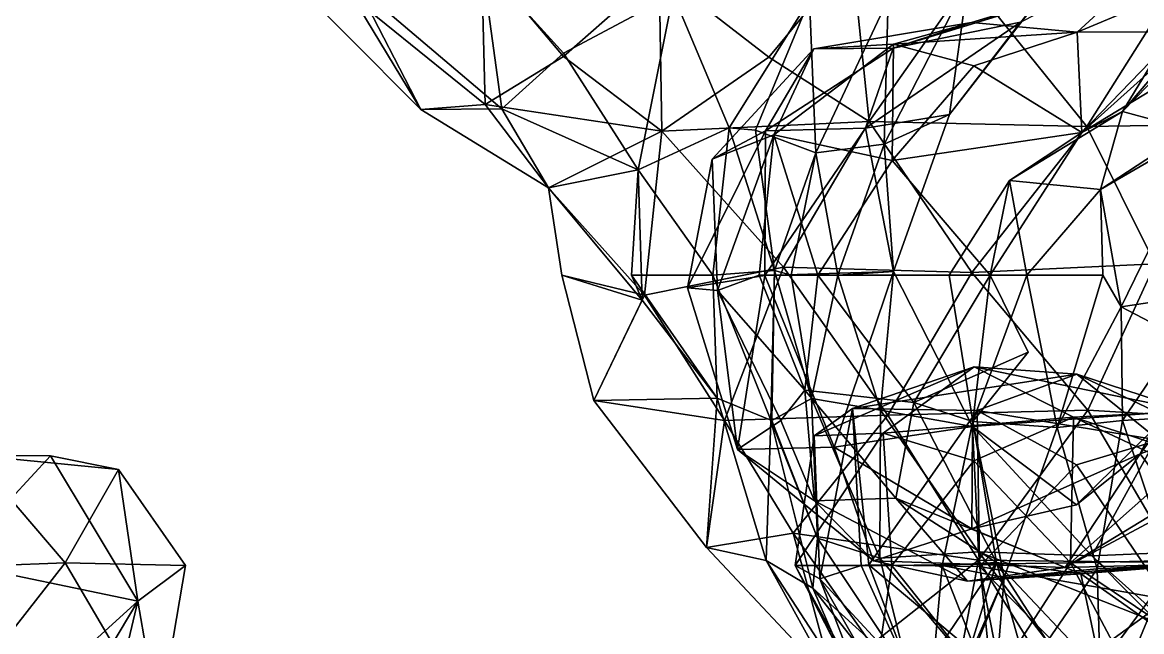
# Model space of a CAD drawing. Extents: x 290034 to 295698, y 4553723 to 4561693.
# Drawn here: x 293721.9 to 293859.4, y 4558791.9 to 4558866.7 of the extents above; entities that cross this region are included whole.
import ezdxf

# ---------------------------------------------------------------- set-up
doc = ezdxf.new("R2010")
doc.units = 0
doc.layers.add('Au_ppm_Pref_-_0_2', color=7, linetype='CONTINUOUS')

msp = doc.modelspace()

# ---------------------------------------------------------------- linework, layer by layer
at = {"layer": 'Au_ppm_Pref_-_0_2'}
for points in [[(293752.27, 4558874.69, 1786.83), (293763.05, 4558871.17, 1793.66), (293770.86, 4558855.98, 1787.74)], [(293752.27, 4558874.69, 1786.83), (293770.86, 4558855.98, 1787.74), (293762.54, 4558869.74, 1781.85)], [(293778.33, 4558874.43, 1776.62), (293762.54, 4558869.74, 1781.85), (293778.75, 4558856.6, 1783.13)], [(293778.36, 4558874, 1797.5), (293780.79, 4558856.07, 1792.55), (293763.05, 4558871.17, 1793.66)], [(293778.75, 4558856.6, 1783.13), (293788.39, 4558862.5, 1778.87), (293778.33, 4558874.43, 1776.62)], [(293800.12, 4558872.84, 1776.43), (293778.33, 4558874.43, 1776.62), (293788.39, 4558862.5, 1778.87)], [(293780.79, 4558856.07, 1792.55), (293778.36, 4558874, 1797.5), (293788.39, 4558862.91, 1796.47)], [(293788.39, 4558862.91, 1796.47), (293778.36, 4558874, 1797.5), (293801.83, 4558870.11, 1798.99)], [(293823.85, 4558874.75, 1778.11), (293800.12, 4558872.84, 1776.43), (293813.59, 4558862.42, 1778.84)], [(293823.85, 4558874.75, 1778.11), (293813.59, 4558862.42, 1778.84), (293825.94, 4558854.52, 1779.91)], [(293838.15, 4558871.92, 1779.6), (293823.85, 4558874.75, 1778.11), (293825.94, 4558854.52, 1779.91)], [(293788.39, 4558862.5, 1778.87), (293800.47, 4558853.31, 1781.25), (293800.12, 4558872.84, 1776.43)], [(293800.12, 4558872.84, 1776.43), (293800.47, 4558853.31, 1781.25), (293813.59, 4558862.42, 1778.84)], [(293838.03, 4558871.69, 1817.24), (293849.2, 4558872.67, 1823.99), (293835.79, 4558855.37, 1823.15)], [(293849.2, 4558872.67, 1823.99), (293844.53, 4558866.7, 1829.91), (293835.79, 4558855.37, 1823.15)], [(293851.48, 4558865.49, 1846.7), (293838.51, 4558866.66, 1841.28), (293859.85, 4558873.2, 1842.19)], [(293852.35, 4558870.76, 1835.26), (293859.85, 4558873.2, 1842.19), (293838.51, 4558866.66, 1841.28)], [(293863.99, 4558865.51, 1851.15), (293851.48, 4558865.49, 1846.7), (293870, 4558873.25, 1848.04)], [(293870, 4558873.25, 1848.04), (293851.48, 4558865.49, 1846.7), (293859.85, 4558873.2, 1842.19)], [(293780.79, 4558856.07, 1792.55), (293770.86, 4558855.98, 1787.74), (293763.05, 4558871.17, 1793.66)], [(293838.15, 4558871.92, 1779.6), (293825.94, 4558854.52, 1779.91), (293852.64, 4558853.91, 1780.82)], [(293838.03, 4558871.69, 1817.24), (293835.79, 4558855.37, 1823.15), (293827.78, 4558851.75, 1816.97)], [(293828.25, 4558869.56, 1810.84), (293838.03, 4558871.69, 1817.24), (293827.78, 4558851.75, 1816.97)], [(293863.96, 4558871.81, 1781.74), (293838.15, 4558871.92, 1779.6), (293852.64, 4558853.91, 1780.82)], [(293863.96, 4558871.81, 1781.74), (293852.64, 4558853.91, 1780.82), (293876.58, 4558854.27, 1782.74)], [(293857.05, 4558855.76, 1859.83), (293872.78, 4558871.96, 1859.35), (293865.88, 4558870.25, 1864.92)], [(293863.99, 4558863.87, 1855.54), (293872.78, 4558871.96, 1859.35), (293857.05, 4558855.76, 1859.83)], [(293770.86, 4558855.98, 1787.74), (293778.75, 4558856.6, 1783.13), (293762.54, 4558869.74, 1781.85)], [(293797.54, 4558848.58, 1795.08), (293788.39, 4558862.91, 1796.47), (293801.83, 4558870.11, 1798.99)], [(293801.83, 4558870.11, 1798.99), (293808.74, 4558853.72, 1800.79), (293797.54, 4558848.58, 1795.08)], [(293801.83, 4558870.11, 1798.99), (293818.59, 4558869.49, 1804.83), (293808.74, 4558853.72, 1800.79)], [(293818.59, 4558869.49, 1804.83), (293828.25, 4558869.56, 1810.84), (293819.39, 4558850.68, 1810.73)], [(293828.25, 4558869.56, 1810.84), (293827.78, 4558851.75, 1816.97), (293819.39, 4558850.68, 1810.73)], [(293828.89, 4558863.52, 1836.57), (293852.35, 4558870.76, 1835.26), (293838.51, 4558866.66, 1841.28)], [(293828.89, 4558863.52, 1836.57), (293844.53, 4558866.7, 1829.91), (293852.35, 4558870.76, 1835.26)], [(293865.48, 4558853.47, 1864.95), (293857.05, 4558855.76, 1859.83), (293865.88, 4558870.25, 1864.92)], [(293818.59, 4558869.49, 1804.83), (293811.98, 4558853.47, 1805.55), (293808.74, 4558853.72, 1800.79)], [(293818.59, 4558869.49, 1804.83), (293819.39, 4558850.68, 1810.73), (293811.98, 4558853.47, 1805.55)], [(293828.89, 4558863.52, 1836.57), (293838.51, 4558866.66, 1841.28), (293819.13, 4558863.45, 1841.19)], [(293828.93, 4558864.02, 1846), (293819.13, 4558863.45, 1841.19), (293838.51, 4558866.66, 1841.28)], [(293828.89, 4558863.52, 1836.57), (293825.49, 4558853.7, 1828.81), (293844.53, 4558866.7, 1829.91)], [(293825.49, 4558853.7, 1828.81), (293835.79, 4558855.37, 1823.15), (293844.53, 4558866.7, 1829.91)], [(293851.48, 4558865.49, 1846.7), (293828.93, 4558864.02, 1846), (293838.51, 4558866.66, 1841.28)], [(293851.48, 4558865.49, 1846.7), (293838.79, 4558861.35, 1849.76), (293828.93, 4558864.02, 1846)], [(293851.48, 4558865.49, 1846.7), (293852.03, 4558853.15, 1853.05), (293838.79, 4558861.35, 1849.76)], [(293863.99, 4558865.51, 1851.15), (293852.03, 4558853.15, 1853.05), (293851.48, 4558865.49, 1846.7)], [(293863.99, 4558865.51, 1851.15), (293869.36, 4558863.68, 1853.07), (293852.03, 4558853.15, 1853.05)], [(293780.79, 4558856.07, 1792.55), (293788.39, 4558862.91, 1796.47), (293797.54, 4558848.58, 1795.08)], [(293814.23, 4558852.86, 1846.95), (293806.63, 4558849.9, 1841.19), (293819.13, 4558863.45, 1841.19)], [(293819.13, 4558863.45, 1841.19), (293806.63, 4558849.9, 1841.19), (293813.2, 4558853.38, 1835.26)], [(293828.89, 4558863.52, 1836.57), (293819.13, 4558863.45, 1841.19), (293813.2, 4558853.38, 1835.26)], [(293813.2, 4558853.38, 1835.26), (293825.49, 4558853.7, 1828.81), (293828.89, 4558863.52, 1836.57)], [(293814.23, 4558852.86, 1846.95), (293828.93, 4558864.02, 1846), (293828.73, 4558849.72, 1850.62)], [(293828.93, 4558864.02, 1846), (293814.23, 4558852.86, 1846.95), (293819.13, 4558863.45, 1841.19)], [(293828.93, 4558864.02, 1846), (293838.79, 4558861.35, 1849.76), (293828.73, 4558849.72, 1850.62)], [(293857.05, 4558855.76, 1859.83), (293852.03, 4558853.15, 1853.05), (293863.99, 4558863.87, 1855.54)], [(293869.36, 4558863.68, 1853.07), (293863.99, 4558863.87, 1855.54), (293852.03, 4558853.15, 1853.05)], [(293778.75, 4558856.6, 1783.13), (293800.47, 4558853.31, 1781.25), (293788.39, 4558862.5, 1778.87)], [(293800.47, 4558853.31, 1781.25), (293825.94, 4558854.52, 1779.91), (293813.59, 4558862.42, 1778.84)], [(293852.03, 4558853.15, 1853.05), (293828.73, 4558849.72, 1850.62), (293838.79, 4558861.35, 1849.76)], [(293786.54, 4558846.36, 1787.83), (293778.75, 4558856.6, 1783.13), (293770.86, 4558855.98, 1787.74)], [(293786.54, 4558846.36, 1787.83), (293770.86, 4558855.98, 1787.74), (293780.79, 4558856.07, 1792.55)], [(293786.54, 4558846.36, 1787.83), (293800.47, 4558853.31, 1781.25), (293778.75, 4558856.6, 1783.13)], [(293797.54, 4558848.58, 1795.08), (293786.54, 4558846.36, 1787.83), (293780.79, 4558856.07, 1792.55)], [(293815.41, 4558836.65, 1782.51), (293825.94, 4558854.52, 1779.91), (293800.47, 4558853.31, 1781.25)], [(293815.41, 4558836.65, 1782.51), (293838.53, 4558835.99, 1780.58), (293825.94, 4558854.52, 1779.91)], [(293828.9, 4558836.1, 1823.79), (293835.79, 4558855.37, 1823.15), (293825.49, 4558853.7, 1828.81)], [(293852.64, 4558853.91, 1780.82), (293825.94, 4558854.52, 1779.91), (293838.53, 4558835.99, 1780.58)], [(293828.9, 4558836.1, 1823.79), (293827.78, 4558851.75, 1816.97), (293835.79, 4558855.37, 1823.15)], [(293843.17, 4558847.27, 1859.01), (293857.05, 4558855.76, 1859.83), (293854.33, 4558846.15, 1863.89)], [(293852.03, 4558853.15, 1853.05), (293857.05, 4558855.76, 1859.83), (293843.17, 4558847.27, 1859.01)], [(293857.05, 4558855.76, 1859.83), (293865.48, 4558853.47, 1864.95), (293854.33, 4558846.15, 1863.89)], [(293798.34, 4558833.22, 1785.68), (293800.47, 4558853.31, 1781.25), (293786.54, 4558846.36, 1787.83)], [(293806.74, 4558835.65, 1798.3), (293797.54, 4558848.58, 1795.08), (293808.74, 4558853.72, 1800.79)], [(293798.34, 4558833.22, 1785.68), (293815.41, 4558836.65, 1782.51), (293800.47, 4558853.31, 1781.25)], [(293806.63, 4558849.9, 1841.19), (293803.61, 4558834.12, 1835.63), (293813.2, 4558853.38, 1835.26)], [(293803.61, 4558834.12, 1835.63), (293813.1, 4558835.61, 1829.2), (293813.2, 4558853.38, 1835.26)], [(293806.74, 4558835.65, 1798.3), (293808.74, 4558853.72, 1800.79), (293814.31, 4558836.22, 1805.43)], [(293814.31, 4558836.22, 1805.43), (293808.74, 4558853.72, 1800.79), (293811.98, 4558853.47, 1805.55)], [(293814.31, 4558836.22, 1805.43), (293811.98, 4558853.47, 1805.55), (293819.39, 4558850.68, 1810.73)], [(293813.1, 4558835.61, 1829.2), (293825.49, 4558853.7, 1828.81), (293813.2, 4558853.38, 1835.26)], [(293813.1, 4558835.61, 1829.2), (293828.9, 4558836.1, 1823.79), (293825.49, 4558853.7, 1828.81)], [(293840.8, 4558835.64, 1851.84), (293828.73, 4558849.72, 1850.62), (293852.03, 4558853.15, 1853.05)], [(293861.05, 4558837.06, 1781.99), (293852.64, 4558853.91, 1780.82), (293838.53, 4558835.99, 1780.58)], [(293840.8, 4558835.64, 1851.84), (293852.03, 4558853.15, 1853.05), (293843.17, 4558847.27, 1859.01)], [(293876.58, 4558854.27, 1782.74), (293852.64, 4558853.91, 1780.82), (293861.05, 4558837.06, 1781.99)], [(293856.86, 4558831.78, 1869.6), (293854.33, 4558846.15, 1863.89), (293867.67, 4558853.92, 1869.3)], [(293854.33, 4558846.15, 1863.89), (293865.48, 4558853.47, 1864.95), (293867.67, 4558853.92, 1869.3)], [(293856.86, 4558831.78, 1869.6), (293867.67, 4558853.92, 1869.3), (293876.32, 4558834.71, 1870.65)], [(293814.23, 4558852.86, 1846.95), (293807.31, 4558833.78, 1842.07), (293806.63, 4558849.9, 1841.19)], [(293814.23, 4558852.86, 1846.95), (293812.4, 4558835.65, 1847.13), (293807.31, 4558833.78, 1842.07)], [(293812.4, 4558835.65, 1847.13), (293814.23, 4558852.86, 1846.95), (293819.6, 4558835.65, 1850.23)], [(293814.23, 4558852.86, 1846.95), (293828.73, 4558849.72, 1850.62), (293819.6, 4558835.65, 1850.23)], [(293827.78, 4558851.75, 1816.97), (293822.08, 4558835.65, 1815.98), (293819.39, 4558850.68, 1810.73)], [(293828.9, 4558836.1, 1823.79), (293822.08, 4558835.65, 1815.98), (293827.78, 4558851.75, 1816.97)], [(293814.31, 4558836.22, 1805.43), (293819.39, 4558850.68, 1810.73), (293816.33, 4558835.65, 1811.49)], [(293819.39, 4558850.68, 1810.73), (293822.08, 4558835.65, 1815.98), (293816.33, 4558835.65, 1811.49)], [(293806.63, 4558849.9, 1841.19), (293807.31, 4558833.78, 1842.07), (293803.61, 4558834.12, 1835.63)], [(293840.8, 4558835.64, 1851.84), (293819.6, 4558835.65, 1850.23), (293828.73, 4558849.72, 1850.62)], [(293798.04, 4558832.6, 1790.14), (293786.54, 4558846.36, 1787.83), (293797.54, 4558848.58, 1795.08)], [(293798.04, 4558832.6, 1790.14), (293797.54, 4558848.58, 1795.08), (293796.72, 4558835.65, 1793.68)], [(293806.74, 4558835.65, 1798.3), (293796.72, 4558835.65, 1793.68), (293797.54, 4558848.58, 1795.08)], [(293798.04, 4558832.6, 1790.14), (293788.16, 4558835.65, 1787.74), (293786.54, 4558846.36, 1787.83)], [(293788.16, 4558835.65, 1787.74), (293798.34, 4558833.22, 1785.68), (293786.54, 4558846.36, 1787.83)], [(293840.8, 4558835.64, 1851.84), (293843.17, 4558847.27, 1859.01), (293835.73, 4558835.65, 1859.01)], [(293845.28, 4558835.65, 1861.89), (293835.73, 4558835.65, 1859.01), (293843.17, 4558847.27, 1859.01)], [(293854.33, 4558846.15, 1863.89), (293845.28, 4558835.65, 1861.89), (293843.17, 4558847.27, 1859.01)], [(293854.33, 4558846.15, 1863.89), (293854.63, 4558835.65, 1864.95), (293845.28, 4558835.65, 1861.89)], [(293856.86, 4558831.78, 1869.6), (293854.63, 4558835.65, 1864.95), (293854.33, 4558846.15, 1863.89)], [(293815.41, 4558836.65, 1782.51), (293798.34, 4558833.22, 1785.68), (293808.17, 4558817.83, 1785.18)], [(293815.41, 4558836.65, 1782.51), (293808.17, 4558817.83, 1785.18), (293828.21, 4558818.46, 1782.2)], [(293815.41, 4558836.65, 1782.51), (293828.21, 4558818.46, 1782.2), (293838.53, 4558835.99, 1780.58)], [(293861.05, 4558837.06, 1781.99), (293838.53, 4558835.99, 1780.58), (293852.77, 4558819.09, 1781.39)], [(293861.05, 4558837.06, 1781.99), (293852.77, 4558819.09, 1781.39), (293876.53, 4558817.66, 1782.73)], [(293792.12, 4558820.28, 1787.74), (293788.16, 4558835.65, 1787.74), (293798.04, 4558832.6, 1790.14)], [(293788.16, 4558835.65, 1787.74), (293792.12, 4558820.28, 1787.74), (293798.34, 4558833.22, 1785.68)], [(293807.27, 4558820.54, 1792.71), (293796.72, 4558835.65, 1793.68), (293806.74, 4558835.65, 1798.3)], [(293807.27, 4558820.54, 1792.71), (293798.04, 4558832.6, 1790.14), (293796.72, 4558835.65, 1793.68)], [(293809.76, 4558814.26, 1834.89), (293813.1, 4558835.61, 1829.2), (293803.61, 4558834.12, 1835.63)], [(293813.86, 4558817.86, 1799.58), (293806.74, 4558835.65, 1798.3), (293814.31, 4558836.22, 1805.43)], [(293807.27, 4558820.54, 1792.71), (293806.74, 4558835.65, 1798.3), (293813.86, 4558817.86, 1799.58)], [(293807.31, 4558833.78, 1842.07), (293812.4, 4558835.65, 1847.13), (293818.03, 4558821.54, 1845.94)], [(293813.1, 4558835.61, 1829.2), (293809.76, 4558814.26, 1834.89), (293821.63, 4558814.56, 1828.45)], [(293818.03, 4558821.54, 1845.94), (293812.4, 4558835.65, 1847.13), (293819.6, 4558835.65, 1850.23)], [(293828.9, 4558836.1, 1823.79), (293813.1, 4558835.61, 1829.2), (293821.63, 4558814.56, 1828.45)], [(293813.86, 4558817.86, 1799.58), (293814.31, 4558836.22, 1805.43), (293813.95, 4558817.83, 1805.55)], [(293813.95, 4558817.83, 1805.55), (293814.31, 4558836.22, 1805.43), (293818.85, 4558820.53, 1810.8)], [(293814.31, 4558836.22, 1805.43), (293816.33, 4558835.65, 1811.49), (293818.85, 4558820.53, 1810.8)], [(293818.85, 4558820.53, 1810.8), (293816.33, 4558835.65, 1811.49), (293822.08, 4558835.65, 1815.98)], [(293831.41, 4558820.01, 1851.65), (293818.03, 4558821.54, 1845.94), (293819.6, 4558835.65, 1850.23)], [(293827.33, 4558819.09, 1817.11), (293818.85, 4558820.53, 1810.8), (293822.08, 4558835.65, 1815.98)], [(293840.8, 4558835.64, 1851.84), (293831.41, 4558820.01, 1851.65), (293819.6, 4558835.65, 1850.23)], [(293828.9, 4558836.1, 1823.79), (293821.63, 4558814.56, 1828.45), (293838.62, 4558817.09, 1823.39)], [(293827.33, 4558819.09, 1817.11), (293822.08, 4558835.65, 1815.98), (293828.9, 4558836.1, 1823.79)], [(293828.9, 4558836.1, 1823.79), (293838.62, 4558817.09, 1823.39), (293827.33, 4558819.09, 1817.11)], [(293828.21, 4558818.46, 1782.2), (293852.77, 4558819.09, 1781.39), (293838.53, 4558835.99, 1780.58)], [(293840.8, 4558835.64, 1851.84), (293845.47, 4558826.2, 1853.07), (293831.41, 4558820.01, 1851.65)], [(293840.8, 4558835.64, 1851.84), (293835.73, 4558835.65, 1859.01), (293838.64, 4558817.71, 1858.98)], [(293845.28, 4558835.65, 1861.89), (293838.64, 4558817.71, 1858.98), (293835.73, 4558835.65, 1859.01)], [(293838.64, 4558817.71, 1858.98), (293845.28, 4558835.65, 1861.89), (293849.01, 4558816.94, 1865.8)], [(293845.47, 4558826.2, 1853.07), (293840.8, 4558835.64, 1851.84), (293838.64, 4558817.71, 1858.98)], [(293854.63, 4558835.65, 1864.95), (293849.01, 4558816.94, 1865.8), (293845.28, 4558835.65, 1861.89)], [(293856.86, 4558831.78, 1869.6), (293849.01, 4558816.94, 1865.8), (293854.63, 4558835.65, 1864.95)], [(293807.31, 4558833.78, 1842.07), (293809.76, 4558814.26, 1834.89), (293803.61, 4558834.12, 1835.63)], [(293856.86, 4558831.78, 1869.6), (293876.32, 4558834.71, 1870.65), (293863.99, 4558828.06, 1874.3)], [(293808.17, 4558817.83, 1785.18), (293798.34, 4558833.22, 1785.68), (293792.12, 4558820.28, 1787.74)], [(293798.04, 4558832.6, 1790.14), (293807.27, 4558820.54, 1792.71), (293792.12, 4558820.28, 1787.74)], [(293815.07, 4558817.83, 1841.19), (293807.31, 4558833.78, 1842.07), (293818.03, 4558821.54, 1845.94)], [(293815.07, 4558817.83, 1841.19), (293809.76, 4558814.26, 1834.89), (293807.31, 4558833.78, 1842.07)], [(293863.03, 4558818.88, 1823.56), (293859.2, 4558813.72, 1829.31), (293869.03, 4558833.55, 1828.6)], [(293869.03, 4558833.55, 1828.6), (293859.2, 4558813.72, 1829.31), (293870.55, 4558817.83, 1832.16)], [(293856.86, 4558831.78, 1869.6), (293857.02, 4558817.83, 1872.11), (293849.01, 4558816.94, 1865.8)], [(293856.86, 4558831.78, 1869.6), (293863.99, 4558828.06, 1874.3), (293857.02, 4558817.83, 1872.11)], [(293857.02, 4558817.83, 1872.11), (293863.99, 4558828.06, 1874.3), (293876.76, 4558819.02, 1877.83)], [(293845.47, 4558826.2, 1853.07), (293838.64, 4558817.71, 1858.98), (293831.41, 4558820.01, 1851.65)], [(293819.17, 4558815.95, 1918.4), (293823.86, 4558819.29, 1912.54), (293838.83, 4558824.4, 1918.4)], [(293819.17, 4558815.95, 1918.4), (293838.83, 4558824.4, 1918.4), (293827.66, 4558816.28, 1923.65)], [(293823.86, 4558819.29, 1912.54), (293851.42, 4558823.49, 1912.45), (293838.83, 4558824.4, 1918.4)], [(293838.83, 4558824.4, 1918.4), (293851.03, 4558818.21, 1924.49), (293827.66, 4558816.28, 1923.65)], [(293851.03, 4558818.21, 1924.49), (293838.83, 4558824.4, 1918.4), (293865.36, 4558818.97, 1918.37)], [(293838.83, 4558824.4, 1918.4), (293851.42, 4558823.49, 1912.45), (293865.36, 4558818.97, 1918.37)], [(293823.86, 4558819.29, 1912.54), (293839.2, 4558819.04, 1906.07), (293851.42, 4558823.49, 1912.45)], [(293851.42, 4558823.49, 1912.45), (293839.2, 4558819.04, 1906.07), (293861.49, 4558815.41, 1907.58)], [(293861.49, 4558815.41, 1907.58), (293871.8, 4558813.81, 1913.34), (293851.42, 4558823.49, 1912.45)], [(293851.42, 4558823.49, 1912.45), (293871.8, 4558813.81, 1913.34), (293865.36, 4558818.97, 1918.37)], [(293815.07, 4558817.83, 1841.19), (293818.03, 4558821.54, 1845.94), (293819.22, 4558807.97, 1841.19)], [(293829.18, 4558808.3, 1845.78), (293818.03, 4558821.54, 1845.94), (293831.41, 4558820.01, 1851.65)], [(293829.18, 4558808.3, 1845.78), (293819.22, 4558807.97, 1841.19), (293818.03, 4558821.54, 1845.94)], [(293807.27, 4558820.54, 1792.71), (293805.95, 4558802.21, 1787.74), (293792.12, 4558820.28, 1787.74)], [(293792.12, 4558820.28, 1787.74), (293805.95, 4558802.21, 1787.74), (293808.17, 4558817.83, 1785.18)], [(293807.27, 4558820.54, 1792.71), (293813.29, 4558800.65, 1793.87), (293805.95, 4558802.21, 1787.74)], [(293807.27, 4558820.54, 1792.71), (293813.86, 4558817.86, 1799.58), (293813.29, 4558800.65, 1793.87)], [(293819.59, 4558803.37, 1805.55), (293813.95, 4558817.83, 1805.55), (293818.85, 4558820.53, 1810.8)], [(293827.22, 4558800.94, 1811.16), (293818.85, 4558820.53, 1810.8), (293827.33, 4558819.09, 1817.11)], [(293827.22, 4558800.94, 1811.16), (293819.59, 4558803.37, 1805.55), (293818.85, 4558820.53, 1810.8)], [(293819.17, 4558815.95, 1918.4), (293819.87, 4558798.4, 1917.55), (293823.86, 4558819.29, 1912.54)], [(293819.87, 4558798.4, 1917.55), (293824.95, 4558800.01, 1912.46), (293823.86, 4558819.29, 1912.54)], [(293839.2, 4558819.04, 1906.07), (293823.86, 4558819.29, 1912.54), (293825.88, 4558800.1, 1906.39)], [(293824.95, 4558800.01, 1912.46), (293825.88, 4558800.1, 1906.39), (293823.86, 4558819.29, 1912.54)], [(293825.88, 4558800.1, 1906.39), (293839.47, 4558799.89, 1899.94), (293839.2, 4558819.04, 1906.07)], [(293827.22, 4558800.94, 1811.16), (293827.33, 4558819.09, 1817.11), (293839.34, 4558801.7, 1817.88)], [(293839.34, 4558801.7, 1817.88), (293827.33, 4558819.09, 1817.11), (293838.62, 4558817.09, 1823.39)], [(293828.21, 4558818.46, 1782.2), (293839.34, 4558800.69, 1782.17), (293852.77, 4558819.09, 1781.39)], [(293841.55, 4558800.37, 1853.54), (293829.18, 4558808.3, 1845.78), (293831.41, 4558820.01, 1851.65)], [(293841.55, 4558800.37, 1853.54), (293831.41, 4558820.01, 1851.65), (293838.64, 4558817.71, 1858.98)], [(293863.03, 4558818.88, 1823.56), (293838.62, 4558817.09, 1823.39), (293851.39, 4558807.47, 1825.86)], [(293863.03, 4558818.88, 1823.56), (293853.26, 4558801.22, 1822.09), (293838.62, 4558817.09, 1823.39)], [(293839.47, 4558799.89, 1899.94), (293851.39, 4558812.38, 1902.4), (293839.2, 4558819.04, 1906.07)], [(293851.39, 4558812.38, 1902.4), (293861.49, 4558815.41, 1907.58), (293839.2, 4558819.04, 1906.07)], [(293839.34, 4558800.69, 1782.17), (293863.7, 4558800.37, 1781.83), (293852.77, 4558819.09, 1781.39)], [(293851.03, 4558818.21, 1924.49), (293865.36, 4558818.97, 1918.37), (293874.47, 4558810.56, 1922.92)], [(293863.03, 4558818.88, 1823.56), (293851.39, 4558807.47, 1825.86), (293859.2, 4558813.72, 1829.31)], [(293876.53, 4558817.66, 1782.73), (293852.77, 4558819.09, 1781.39), (293863.7, 4558800.37, 1781.83)], [(293863.03, 4558818.88, 1823.56), (293873.5, 4558802.08, 1821.23), (293853.26, 4558801.22, 1822.09)], [(293857.02, 4558817.83, 1872.11), (293876.76, 4558819.02, 1877.83), (293862.88, 4558800.05, 1877.17)], [(293805.95, 4558802.21, 1787.74), (293816.59, 4558803.98, 1784.53), (293808.17, 4558817.83, 1785.18)], [(293828.21, 4558818.46, 1782.2), (293808.17, 4558817.83, 1785.18), (293816.59, 4558803.98, 1784.53)], [(293815.07, 4558817.83, 1841.19), (293819.22, 4558807.97, 1841.19), (293809.76, 4558814.26, 1834.89)], [(293819.01, 4558797.25, 1800.55), (293813.29, 4558800.65, 1793.87), (293813.86, 4558817.86, 1799.58)], [(293813.86, 4558817.86, 1799.58), (293819.59, 4558803.37, 1805.55), (293819.01, 4558797.25, 1800.55)], [(293813.86, 4558817.86, 1799.58), (293813.95, 4558817.83, 1805.55), (293819.59, 4558803.37, 1805.55)], [(293816.59, 4558803.98, 1784.53), (293839.34, 4558800.69, 1782.17), (293828.21, 4558818.46, 1782.2)], [(293827.66, 4558816.28, 1923.65), (293851.03, 4558818.21, 1924.49), (293838.79, 4558812.87, 1928.63)], [(293841.55, 4558800.37, 1853.54), (293838.64, 4558817.71, 1858.98), (293834.9, 4558800.01, 1859.01)], [(293842.49, 4558798.54, 1864.37), (293834.9, 4558800.01, 1859.01), (293838.64, 4558817.71, 1858.98)], [(293842.49, 4558798.54, 1864.37), (293838.64, 4558817.71, 1858.98), (293849.01, 4558816.94, 1865.8)], [(293851.03, 4558818.21, 1924.49), (293850.65, 4558800.34, 1930.93), (293838.79, 4558812.87, 1928.63)], [(293857.02, 4558817.83, 1872.11), (293853.91, 4558799.62, 1870.31), (293849.01, 4558816.94, 1865.8)], [(293851.03, 4558818.21, 1924.49), (293863.99, 4558812.19, 1928.4), (293850.65, 4558800.34, 1930.93)], [(293863.99, 4558812.19, 1928.4), (293851.03, 4558818.21, 1924.49), (293874.47, 4558810.56, 1922.92)], [(293853.91, 4558799.62, 1870.31), (293857.02, 4558817.83, 1872.11), (293862.88, 4558800.05, 1877.17)], [(293870.55, 4558817.83, 1832.16), (293859.2, 4558813.72, 1829.31), (293863.99, 4558807.26, 1831.73)], [(293819.17, 4558815.95, 1918.4), (293827.66, 4558816.28, 1923.65), (293816.83, 4558800.01, 1923.84)], [(293827.66, 4558816.28, 1923.65), (293828.7, 4558800.01, 1929.1), (293816.83, 4558800.01, 1923.84)], [(293819.87, 4558798.4, 1917.55), (293819.17, 4558815.95, 1918.4), (293816.83, 4558800.01, 1923.84)], [(293821.63, 4558814.56, 1828.45), (293838.52, 4558804.51, 1829.53), (293838.62, 4558817.09, 1823.39)], [(293827.66, 4558816.28, 1923.65), (293838.79, 4558812.87, 1928.63), (293828.7, 4558800.01, 1929.1)], [(293851.39, 4558807.47, 1825.86), (293838.62, 4558817.09, 1823.39), (293838.52, 4558804.51, 1829.53)], [(293838.62, 4558817.09, 1823.39), (293853.26, 4558801.22, 1822.09), (293839.34, 4558801.7, 1817.88)], [(293842.49, 4558798.54, 1864.37), (293849.01, 4558816.94, 1865.8), (293853.91, 4558799.62, 1870.31)], [(293821.63, 4558814.56, 1828.45), (293809.76, 4558814.26, 1834.89), (293826.46, 4558800.59, 1835.37)], [(293821.63, 4558814.56, 1828.45), (293826.46, 4558800.59, 1835.37), (293838.52, 4558804.51, 1829.53)], [(293861.49, 4558815.41, 1907.58), (293851.39, 4558812.38, 1902.4), (293862.57, 4558795.86, 1902.64)], [(293725.39, 4558813.5, 1854.51), (293715.82, 4558813.56, 1859.01), (293713.25, 4558800.39, 1853.08)], [(293736.11, 4558795.65, 1853.95), (293725.39, 4558813.5, 1854.51), (293713.25, 4558800.39, 1853.08)], [(293715.82, 4558813.56, 1859.01), (293727.18, 4558800.34, 1861.71), (293718.59, 4558800.01, 1862.22)], [(293715.82, 4558813.56, 1859.01), (293733.73, 4558811.8, 1859.01), (293727.18, 4558800.34, 1861.71)], [(293733.73, 4558811.8, 1859.01), (293715.82, 4558813.56, 1859.01), (293725.39, 4558813.5, 1854.51)], [(293733.73, 4558811.8, 1859.01), (293725.39, 4558813.5, 1854.51), (293736.11, 4558795.65, 1853.95)], [(293809.76, 4558814.26, 1834.89), (293819.22, 4558807.97, 1841.19), (293826.46, 4558800.59, 1835.37)], [(293851.39, 4558807.47, 1825.86), (293838.52, 4558804.51, 1829.53), (293859.2, 4558813.72, 1829.31)], [(293859.2, 4558813.72, 1829.31), (293838.52, 4558804.51, 1829.53), (293849.98, 4558799.78, 1835.16)], [(293859.2, 4558813.72, 1829.31), (293849.98, 4558799.78, 1835.16), (293863.99, 4558807.26, 1831.73)], [(293863.47, 4558800.14, 1841.1), (293872.57, 4558813.49, 1835.25), (293849.98, 4558799.78, 1835.16)], [(293863.99, 4558807.26, 1831.73), (293849.98, 4558799.78, 1835.16), (293872.57, 4558813.49, 1835.25)], [(293727.18, 4558800.34, 1861.71), (293733.73, 4558811.8, 1859.01), (293741.94, 4558800.01, 1859.01)], [(293741.94, 4558800.01, 1859.01), (293733.73, 4558811.8, 1859.01), (293736.11, 4558795.65, 1853.95)], [(293828.7, 4558800.01, 1929.1), (293838.79, 4558812.87, 1928.63), (293850.65, 4558800.34, 1930.93)], [(293851.39, 4558812.38, 1902.4), (293839.47, 4558799.89, 1899.94), (293862.57, 4558795.86, 1902.64)], [(293877.82, 4558800.97, 1930.81), (293850.65, 4558800.34, 1930.93), (293863.99, 4558812.19, 1928.4)], [(293829.18, 4558808.3, 1845.78), (293838, 4558798.08, 1841.3), (293819.22, 4558807.97, 1841.19)], [(293819.22, 4558807.97, 1841.19), (293838, 4558798.08, 1841.3), (293826.46, 4558800.59, 1835.37)], [(293841.55, 4558800.37, 1853.54), (293851.9, 4558798.99, 1847.34), (293829.18, 4558808.3, 1845.78)], [(293851.9, 4558798.99, 1847.34), (293838, 4558798.08, 1841.3), (293829.18, 4558808.3, 1845.78)], [(293805.95, 4558802.21, 1787.74), (293821.62, 4558785.54, 1787.74), (293816.59, 4558803.98, 1784.53)], [(293816.59, 4558803.98, 1784.53), (293821.62, 4558785.54, 1787.74), (293826.19, 4558790.34, 1784.51)], [(293816.59, 4558803.98, 1784.53), (293826.19, 4558790.34, 1784.51), (293839.34, 4558800.69, 1782.17)], [(293826.46, 4558800.59, 1835.37), (293849.98, 4558799.78, 1835.16), (293838.52, 4558804.51, 1829.53)], [(293805.95, 4558802.21, 1787.74), (293813.29, 4558800.65, 1793.87), (293821.62, 4558785.54, 1787.74)], [(293819.01, 4558797.25, 1800.55), (293819.59, 4558803.37, 1805.55), (293830.86, 4558786.49, 1804.61)], [(293827.22, 4558800.94, 1811.16), (293830.86, 4558786.49, 1804.61), (293819.59, 4558803.37, 1805.55)], [(293841.13, 4558784.5, 1810.33), (293827.22, 4558800.94, 1811.16), (293839.34, 4558801.7, 1817.88)], [(293841.13, 4558784.5, 1810.33), (293830.86, 4558786.49, 1804.61), (293827.22, 4558800.94, 1811.16)], [(293863.43, 4558792.17, 1817.43), (293839.34, 4558801.7, 1817.88), (293853.26, 4558801.22, 1822.09)], [(293851.39, 4558786.01, 1816.16), (293841.13, 4558784.5, 1810.33), (293839.34, 4558801.7, 1817.88)], [(293863.43, 4558792.17, 1817.43), (293851.39, 4558786.01, 1816.16), (293839.34, 4558801.7, 1817.88)], [(293877.82, 4558800.97, 1930.81), (293863.99, 4558791.37, 1933.34), (293850.65, 4558800.34, 1930.93)], [(293876.15, 4558800.92, 1847.75), (293851.9, 4558798.99, 1847.34), (293863.99, 4558790.48, 1849.89)], [(293851.9, 4558798.99, 1847.34), (293876.15, 4558800.92, 1847.75), (293863.47, 4558800.14, 1841.1)], [(293873.5, 4558802.08, 1821.23), (293863.99, 4558790.39, 1820.64), (293853.26, 4558801.22, 1822.09)], [(293863.43, 4558792.17, 1817.43), (293853.26, 4558801.22, 1822.09), (293863.99, 4558790.39, 1820.64)], [(293718.59, 4558800.01, 1862.22), (293727.18, 4558800.34, 1861.71), (293712.11, 4558781.13, 1858.85)], [(293727.18, 4558800.34, 1861.71), (293738.68, 4558780.77, 1858.86), (293712.11, 4558781.13, 1858.85)], [(293722.73, 4558782.19, 1851.81), (293713.25, 4558800.39, 1853.08), (293717.94, 4558782.19, 1853.07)], [(293725.39, 4558785.89, 1851.84), (293713.25, 4558800.39, 1853.08), (293722.73, 4558782.19, 1851.81)], [(293736.11, 4558795.65, 1853.95), (293713.25, 4558800.39, 1853.08), (293725.39, 4558785.89, 1851.84)], [(293727.18, 4558800.34, 1861.71), (293741.94, 4558800.01, 1859.01), (293738.68, 4558780.77, 1858.86)], [(293738.68, 4558780.77, 1858.86), (293741.94, 4558800.01, 1859.01), (293736.11, 4558795.65, 1853.95)], [(293813.29, 4558800.65, 1793.87), (293819.01, 4558797.25, 1800.55), (293825.98, 4558781.1, 1793.6)], [(293813.29, 4558800.65, 1793.87), (293825.98, 4558781.1, 1793.6), (293821.62, 4558785.54, 1787.74)], [(293816.83, 4558800.01, 1923.84), (293825.56, 4558783.08, 1924.34), (293826.14, 4558782.19, 1924.32)], [(293816.83, 4558800.01, 1923.84), (293826.14, 4558782.19, 1924.32), (293819.87, 4558798.4, 1917.55)], [(293826.19, 4558782.94, 1924.59), (293825.56, 4558783.08, 1924.34), (293816.83, 4558800.01, 1923.84)], [(293826.19, 4558782.94, 1924.59), (293816.83, 4558800.01, 1923.84), (293828.7, 4558800.01, 1929.1)], [(293831.28, 4558786.03, 1913.73), (293824.95, 4558800.01, 1912.46), (293819.87, 4558798.4, 1917.55)], [(293831.28, 4558786.03, 1913.73), (293825.88, 4558800.1, 1906.39), (293824.95, 4558800.01, 1912.46)], [(293831.28, 4558786.03, 1913.73), (293842.11, 4558786.55, 1907.74), (293825.88, 4558800.1, 1906.39)], [(293825.88, 4558800.1, 1906.39), (293842.11, 4558786.55, 1907.74), (293839.47, 4558799.89, 1899.94)], [(293839.34, 4558800.69, 1782.17), (293826.19, 4558790.34, 1784.51), (293834.79, 4558776.68, 1785.93)], [(293826.19, 4558782.94, 1924.59), (293828.7, 4558800.01, 1929.1), (293840.72, 4558784.95, 1928.45)], [(293826.46, 4558800.59, 1835.37), (293838, 4558798.08, 1841.3), (293849.98, 4558799.78, 1835.16)], [(293840.72, 4558784.95, 1928.45), (293828.7, 4558800.01, 1929.1), (293850.65, 4558800.34, 1930.93)], [(293833.9, 4558789.11, 1859.01), (293835.95, 4558782.19, 1857.67), (293841.55, 4558800.37, 1853.54)], [(293834.9, 4558800.01, 1859.01), (293833.9, 4558789.11, 1859.01), (293841.55, 4558800.37, 1853.54)], [(293838.79, 4558790.14, 1861.66), (293833.9, 4558789.11, 1859.01), (293834.9, 4558800.01, 1859.01)], [(293834.79, 4558776.68, 1785.93), (293850.58, 4558782.6, 1782.69), (293839.34, 4558800.69, 1782.17)], [(293838.79, 4558790.14, 1861.66), (293834.9, 4558800.01, 1859.01), (293842.49, 4558798.54, 1864.37)], [(293846.74, 4558782.19, 1855.26), (293841.55, 4558800.37, 1853.54), (293835.95, 4558782.19, 1857.67)], [(293838, 4558798.08, 1841.3), (293851.9, 4558798.99, 1847.34), (293863.47, 4558800.14, 1841.1)], [(293849.98, 4558799.78, 1835.16), (293838, 4558798.08, 1841.3), (293863.47, 4558800.14, 1841.1)], [(293839.34, 4558800.69, 1782.17), (293850.58, 4558782.6, 1782.69), (293863.7, 4558800.37, 1781.83)], [(293851.39, 4558787.76, 1902.44), (293839.47, 4558799.89, 1899.94), (293842.11, 4558786.55, 1907.74)], [(293851.39, 4558787.76, 1902.44), (293862.57, 4558795.86, 1902.64), (293839.47, 4558799.89, 1899.94)], [(293840.72, 4558784.95, 1928.45), (293850.65, 4558800.34, 1930.93), (293862.01, 4558779.04, 1930.92)], [(293842.49, 4558798.54, 1864.37), (293853.91, 4558799.62, 1870.31), (293841.06, 4558780.93, 1870.58)], [(293841.06, 4558780.93, 1870.58), (293853.91, 4558799.62, 1870.31), (293854.48, 4558779.8, 1875.6)], [(293846.74, 4558782.19, 1855.26), (293851.39, 4558785.11, 1854.04), (293841.55, 4558800.37, 1853.54)], [(293851.39, 4558785.11, 1854.04), (293854.54, 4558786.66, 1853.07), (293841.55, 4558800.37, 1853.54)], [(293854.54, 4558786.66, 1853.07), (293851.9, 4558798.99, 1847.34), (293841.55, 4558800.37, 1853.54)], [(293850.58, 4558782.6, 1782.69), (293876.51, 4558781.38, 1782.38), (293863.7, 4558800.37, 1781.83)], [(293862.01, 4558779.04, 1930.92), (293850.65, 4558800.34, 1930.93), (293863.99, 4558791.37, 1933.34)], [(293854.48, 4558779.8, 1875.6), (293853.91, 4558799.62, 1870.31), (293862.88, 4558800.05, 1877.17)], [(293854.48, 4558779.8, 1875.6), (293862.88, 4558800.05, 1877.17), (293867.61, 4558782.19, 1881.06)], [(293831.28, 4558786.03, 1913.73), (293819.87, 4558798.4, 1917.55), (293829.15, 4558782.19, 1918.4)], [(293819.87, 4558798.4, 1917.55), (293826.14, 4558782.19, 1924.32), (293829.15, 4558782.19, 1918.4)], [(293835.75, 4558782.19, 1864.95), (293842.49, 4558798.54, 1864.37), (293841.06, 4558780.93, 1870.58)], [(293835.75, 4558782.19, 1864.95), (293838.79, 4558790.14, 1861.66), (293842.49, 4558798.54, 1864.37)], [(293854.54, 4558786.66, 1853.07), (293863.99, 4558790.48, 1849.89), (293851.9, 4558798.99, 1847.34)], [(293830.86, 4558786.49, 1804.61), (293833.69, 4558778.56, 1800.89), (293819.01, 4558797.25, 1800.55)], [(293825.98, 4558781.1, 1793.6), (293819.01, 4558797.25, 1800.55), (293833.69, 4558778.56, 1800.89)], [(293736.11, 4558795.65, 1853.95), (293725.39, 4558785.89, 1851.84), (293728.06, 4558782.19, 1851.81)], [(293736.11, 4558795.65, 1853.95), (293728.06, 4558782.19, 1851.81), (293732.91, 4558782.19, 1853.07)], [(293732.91, 4558782.19, 1853.07), (293738.68, 4558780.77, 1858.86), (293736.11, 4558795.65, 1853.95)], [(293851.39, 4558787.76, 1902.44), (293864.18, 4558779.77, 1905.63), (293862.57, 4558795.86, 1902.64)], [(293863.43, 4558792.17, 1817.43), (293863.67, 4558780.73, 1811.41), (293851.39, 4558786.01, 1816.16)]]:
    msp.add_3dface(points, dxfattribs=at)

doc.saveas('drawing.dxf')
